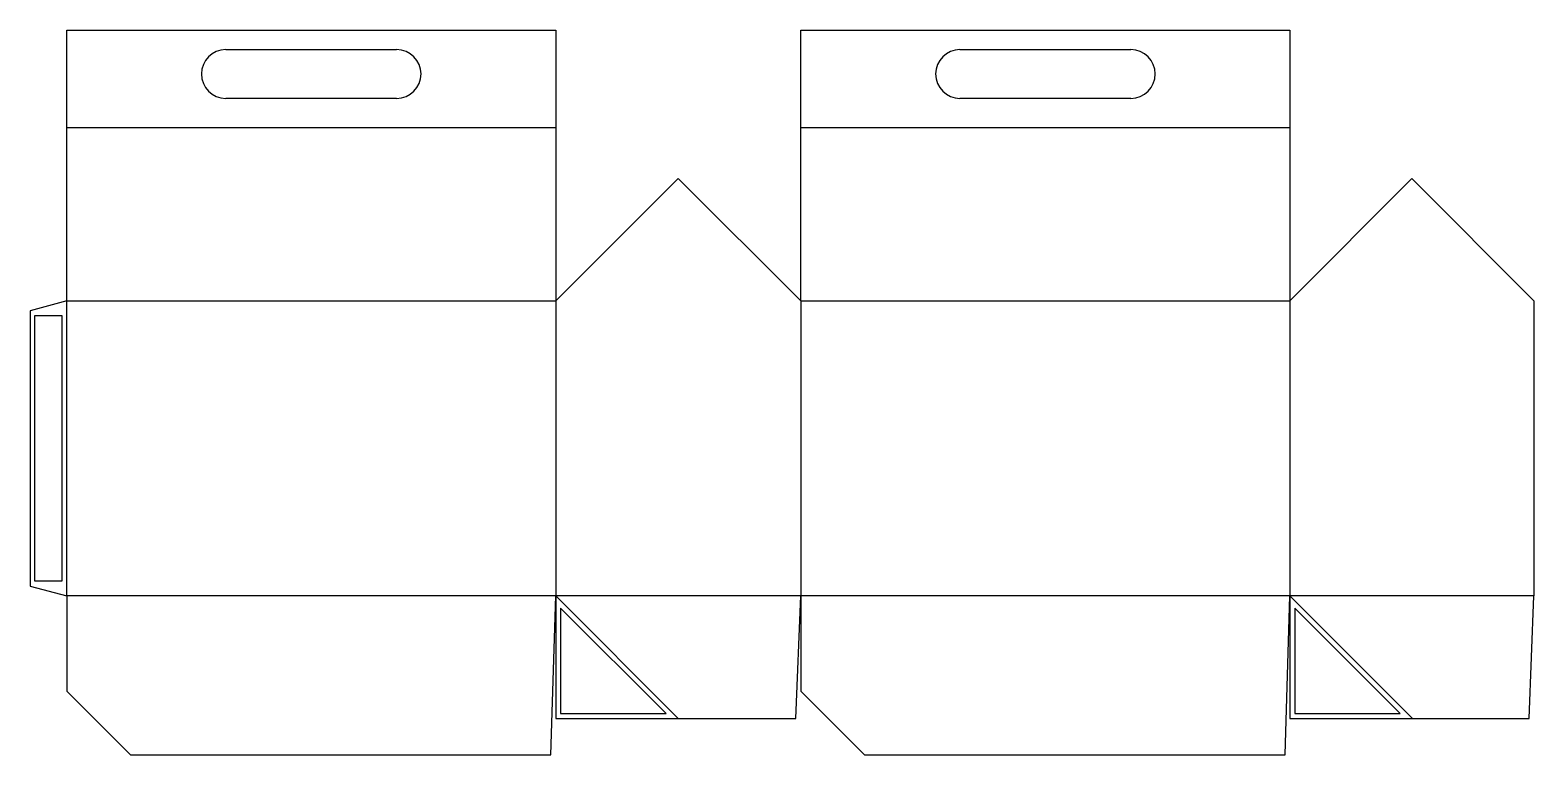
# Model space of a CAD drawing. Header units: millimetres. Extents: x 0 to 616, y 0 to 297.
import ezdxf

# ---------------------------------------------------------------- set-up
doc = ezdxf.new("R2010")
doc.units = ezdxf.units.MM
for name, color, linetype in [('CREASE', 5, 'CONTINUOUS'), ('CUT', 1, 'CONTINUOUS'), ('GLUE', 2, 'CONTINUOUS')]:
    doc.layers.add(name, color=color, linetype=linetype)

msp = doc.modelspace()

# ---------------------------------------------------------------- linework, layer by layer
at = {"layer": 'CREASE'}
for p, q in [((15, 257.154), (215.45, 257.154)), ((315.9, 257.154), (516.35, 257.154)), ((15, 65.225), (15, 186.125)), ((15, 186.125), (215.45, 186.125)), ((215.45, 186.125), (215.45, 65.225)), ((315.9, 186.125), (315.9, 65.225)), ((315.9, 186.125), (516.35, 186.125)), ((516.35, 186.125), (516.35, 65.225)), ((215.45, 65.225), (15, 65.225)), ((315.9, 65.225), (215.45, 65.225)), ((215.45, 65.225), (265.675, 15)), ((516.35, 65.225), (315.9, 65.225)), ((616.35, 65.225), (516.35, 65.225)), ((516.35, 65.225), (566.575, 15))]:
    msp.add_line(p, q, dxfattribs=at)
at = {"layer": 'CUT'}
for p, q in [((15, 257.154), (15, 297.154)), ((15, 297.154), (215.45, 297.154)), ((215.45, 297.154), (215.45, 257.154)), ((315.9, 257.154), (315.9, 297.154)), ((315.9, 297.154), (516.35, 297.154)), ((516.35, 297.154), (516.35, 257.154)), ((80.225, 289.154), (150.225, 289.154)), ((381.125, 289.154), (451.125, 289.154)), ((150.225, 269.154), (80.225, 269.154)), ((451.125, 269.154), (381.125, 269.154)), ((15, 186.125), (15, 257.154)), ((215.45, 257.154), (215.45, 186.125)), ((315.9, 186.125), (315.9, 257.154)), ((516.35, 257.154), (516.35, 186.125)), ((215.45, 186.125), (265.675, 236.35)), ((265.675, 236.35), (315.9, 186.125)), ((516.35, 186.125), (566.35, 236.35)), ((566.35, 236.35), (616.35, 186.125)), ((15, 186.125), (0, 182.106)), ((616.35, 186.125), (616.35, 65.225)), ((0, 182.106), (0, 69.244)), ((0, 69.244), (15, 65.225)), ((15, 65.225), (15, 26.09)), ((213.45, 0), (215.45, 65.225)), ((215.45, 65.225), (215.45, 15)), ((313.9, 15), (315.9, 65.225)), ((315.9, 65.225), (315.9, 26.09)), ((514.35, 0), (516.35, 65.225)), ((516.35, 65.225), (516.35, 15)), ((614.35, 15), (616.35, 65.225)), ((15, 26.09), (41.09, 0)), ((315.9, 26.09), (341.99, 0)), ((215.45, 15), (313.9, 15)), ((516.35, 15), (614.35, 15)), ((41.09, 0), (213.45, 0)), ((341.99, 0), (514.35, 0))]:
    msp.add_line(p, q, dxfattribs=at)
for centre, start, end in [((80.225, 279.154), 90, 180), ((150.225, 279.154), 0, 90), ((381.125, 279.154), 90, 180), ((451.125, 279.154), 0, 90), ((80.225, 279.154), 180, 270), ((150.225, 279.154), 270, 0), ((381.125, 279.154), 180, 270), ((451.125, 279.154), 270, 0)]:
    msp.add_arc(centre, 10, start, end, dxfattribs=at)
at = {"layer": 'GLUE'}
for p, q in [((2, 180.106), (13, 180.106)), ((2, 71.244), (2, 180.106)), ((13, 180.106), (13, 71.244)), ((13, 71.244), (2, 71.244)), ((217.45, 60.225), (217.45, 17)), ((260.675, 17), (217.45, 60.225)), ((518.35, 60.225), (518.35, 17)), ((561.575, 17), (518.35, 60.225)), ((217.45, 17), (260.675, 17)), ((518.35, 17), (561.575, 17))]:
    msp.add_line(p, q, dxfattribs=at)

doc.saveas('drawing.dxf')
